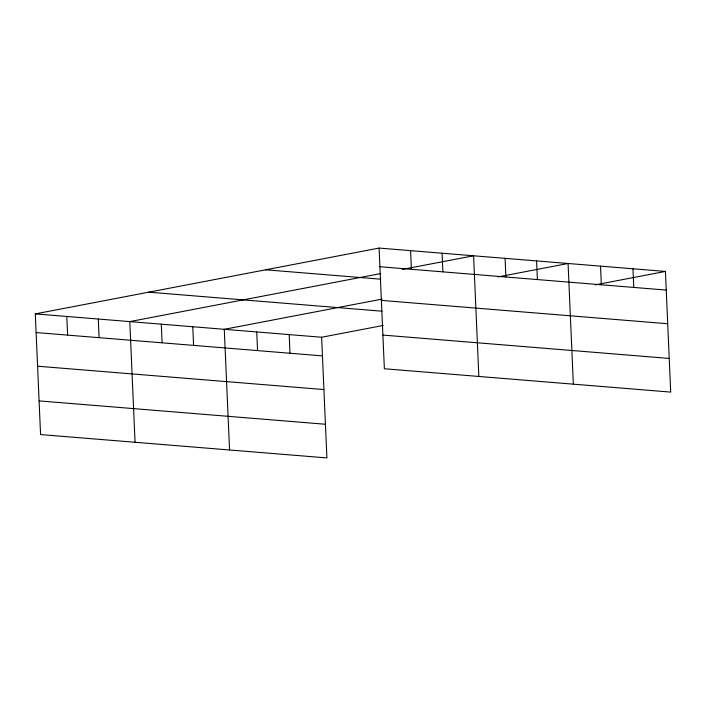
<?xml version="1.0" encoding="UTF-8"?>
<svg xmlns="http://www.w3.org/2000/svg" width="706" height="706" viewBox="0 0 706 706"><rect width="100%" height="100%" fill="white"/><g stroke="black" fill="none" stroke-linecap="round" stroke-linejoin="round"><path stroke-width="1.06" d="M383.226 325.457L321.636 337.247L326.904 457.92L40.569 434.569L35.3 313.896L379.096 248.08L665.431 271.431L670.7 392.104L384.364 368.753L379.096 248.08M380.666 273.575L129.789 321.601L135.058 442.274M402.27 269.436L473.585 255.784L478.853 376.457M382.114 299.097L224.279 329.314L229.556 449.978M497.845 276.937L568.074 263.497L573.343 384.161M595.202 284.88L665.431 271.431M379.907 266.727L666.243 290.078M265.641 269.798L380.772 279.188M381.381 300.394L667.717 323.745M148.754 292.178L382.087 311.205M382.89 335.076L669.226 358.436M35.3 313.896L321.636 337.247M36.112 332.544L322.448 355.895M37.586 366.211L323.922 389.562M39.095 400.902L325.44 424.253M632.982 268.783L633.794 287.43M600.532 266.136L601.344 284.783M536.578 260.92L537.39 279.567M505.081 258.352L505.893 276.999M442.088 253.216L442.9 271.863M410.592 250.648L411.404 269.295M289.186 334.609L289.998 353.247M256.737 331.961L257.549 350.6M192.782 326.746L193.603 345.384M161.286 324.169L162.106 342.816M98.293 319.033L99.105 337.68M66.796 316.464L67.608 335.112"/></g></svg>
